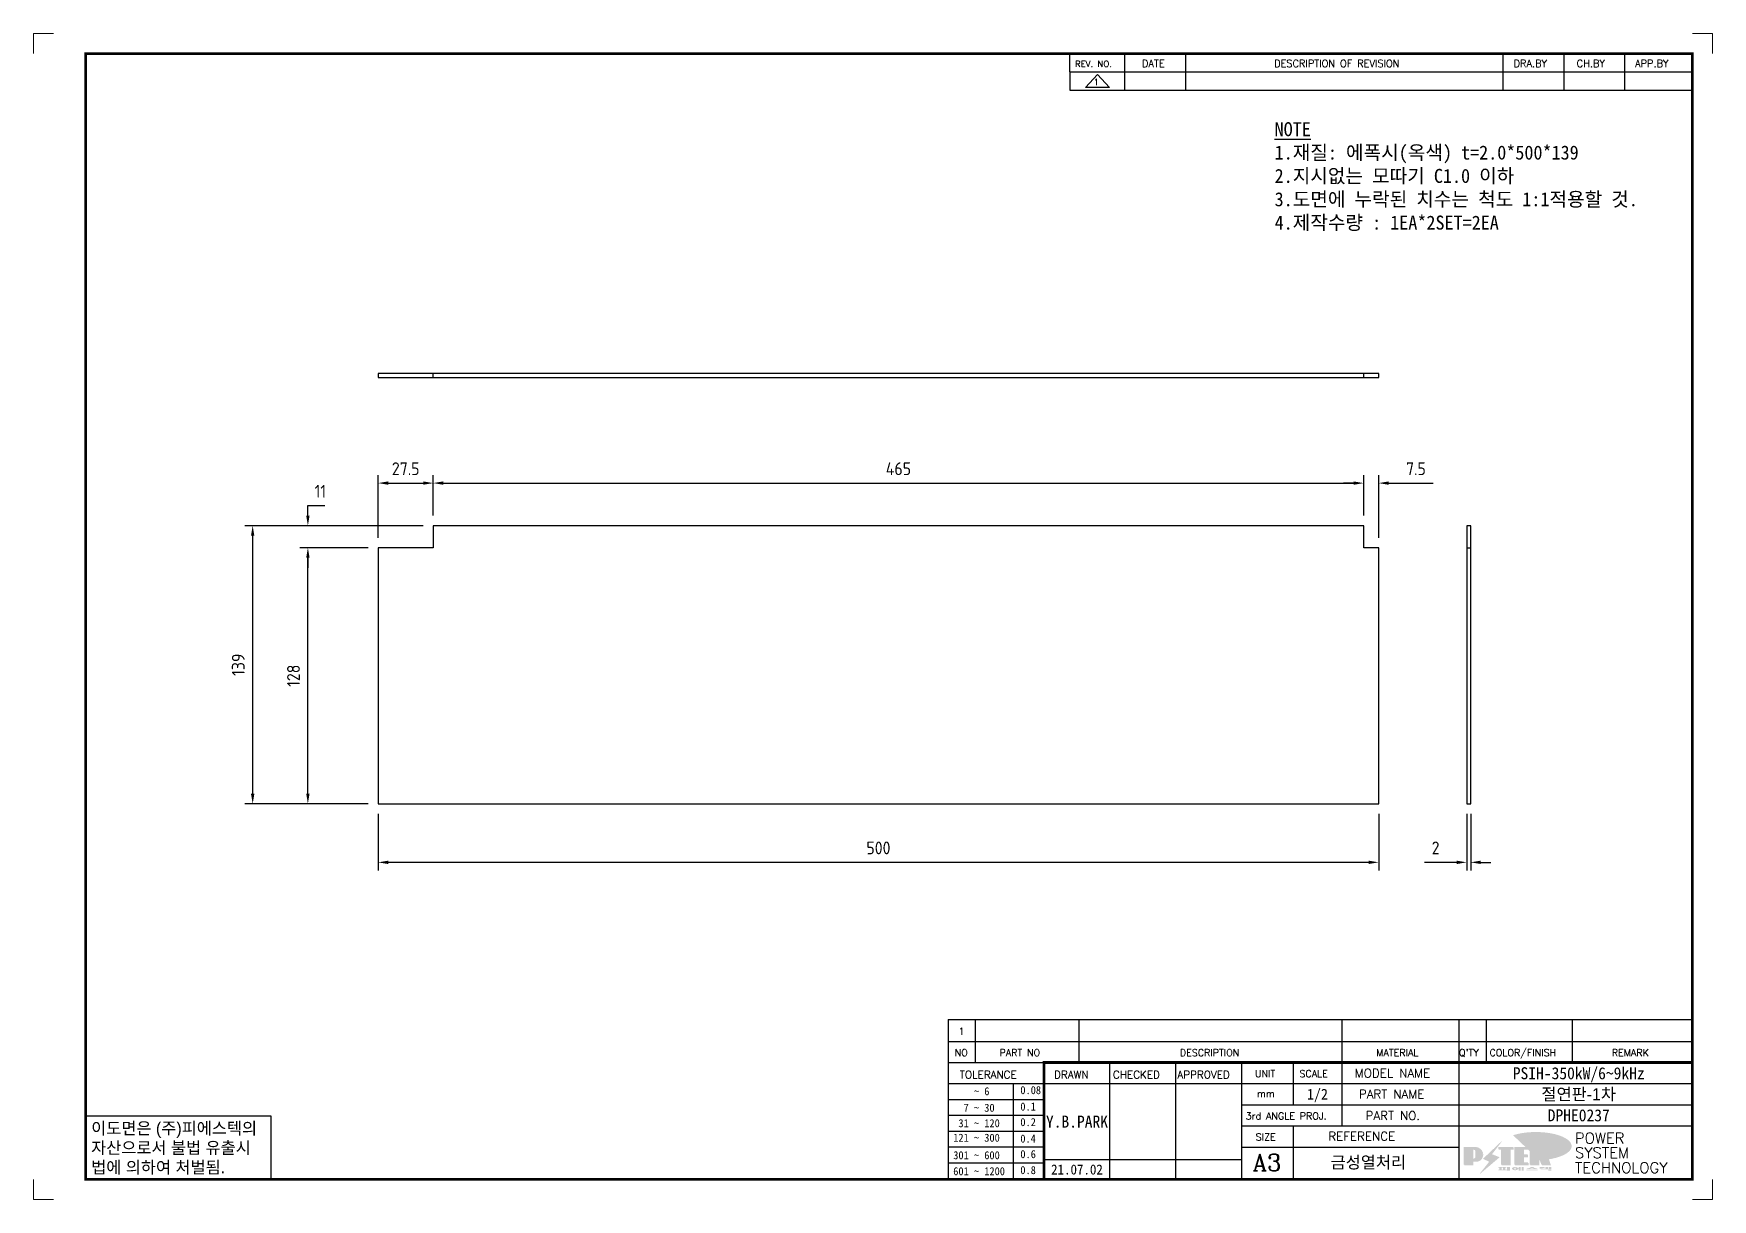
# Model space of a CAD drawing. Header units: millimetres. Extents: x 282 to 14566, y -4134 to 5341.
# Drawn here: x 12844 to 13683, y -365 to 218 of the extents above; entities that cross this region are included whole.
import ezdxf
from ezdxf.enums import TextEntityAlignment as Align

# ---------------------------------------------------------------- set-up
doc = ezdxf.new("R2010")
doc.units = ezdxf.units.MM
doc.layers.add('FORMAT-1', color=7, linetype='Continuous')
doc.layers.add('line', color=3, linetype='Continuous')
doc.styles.add('h1', font='')
doc.styles.add('HAN', font='')
doc.styles.add('RC', font='ROMANC.SHX')
doc.styles.add('ROMANT', font='romant__.ttf')
doc.styles.add('RT', font='ROMANT.SHX', dxfattribs={"oblique": 15})
doc.styles.get("Standard").update_dxf_attribs({"font": 'ISOCP.SHX', "bigfont": 'WHGTXT.SHX'})
doc.styles.get('h1').set_extended_font_data('New Gulim')
doc.styles.get('HAN').set_extended_font_data('GulimChe')
doc.dimstyles.new('PS-2', dxfattribs={"dimscale": 2, "dimtxt": 3.2, "dimasz": 2.5, "dimexe": 2, "dimexo": 2.5, "dimgap": 2, "dimtad": 1, "dimtoh": 1, "dimrnd": 0.05, "dimzin": 12, "dimdsep": 46, "dimtxsty": 'Standard', "dimcen": 0, "dimclrt": 2, "dimazin": 3, "dimtfac": 1, "dimtofl": 0, "dimtmove": 0, "dimatfit": 3, "dimfxl": 0, "dimtolj": 1, "dimtzin": 0, "dimarcsym": 0})

# ---------------------------------------------------------------- blocks, each defined once
blk = doc.blocks.new('t3')
for p, q in [((0, 15.88), (46.25, 15.88)), ((0, 15.88), (0, 0)), ((46.25, 15.88), (46.25, 0)), ((0, 0), (46.25, 0))]:
    blk.add_line(p, q)
at = {"color": 1, "style": 'h1'}
for s, p in [('이도면은 (주)피에스텍의', (1.4, 11.29)), ('자산으로서 불법 유출시', (1.4, 6.41)), ('법에 의하여 처벌됨.', (1.4, 1.52))]:
    blk.add_text(s, height=3, dxfattribs=at).set_placement(p)
blk = doc.blocks.new('new LOGO')
at = {"layer": 'line'}
h = blk.add_hatch(color=1, dxfattribs=at)
h.paths.add_polyline_path([(41.5, 16.4), (54.3, 16.4, 1), (54.3, 82.9), (0, 82.9), (0, -0.1), (41.5, -0.1)])
h.paths.add_polyline_path([(41.5, 27.9), (41.5, 71.9), (43.6, 71.9, -0.414214), (54.6, 60.9), (54.6, 38.9, -0.414214), (43.6, 27.9)], flags=16)
h.paths.add_polyline_path([(214.7, 71.9), (227.5, 71.9), (227.5, 82.9), (159.7, 82.9), (159.7, 71.9), (172.5, 71.9), (172.5, -0.1), (214.7, -0.1)])
h.paths.add_polyline_path([(276, 37.4), (294.8, 37.4), (294.8, 49.1), (276, 49.1), (276, 71.9), (294.8, 71.9), (294.8, 82.9), (234.5, 82.9), (234.5, -0.1), (297, -0.1), (297, 10.9), (276, 10.9)])
h.paths.add_polyline_path([(347.2, 35.2), (359.7, -0.1), (400.5, -0.1), (379.6, 66.8), (399.7, 82.9), (380.6, 82.9), (347.2, 61.6), (347.2, 82.9), (305.5, 82.9), (305.5, -0.1), (347.2, -0.1)])
h = blk.add_hatch(color=250, dxfattribs=at)
h.paths.add_polyline_path([(44.5, 69.4), (46.6, 69.4, -0.129793), (52, 68, 0.221832), (43.6, 71.9), (41.5, 71.9), (41.5, 27.9), (43.6, 27.9, 0.02048), (44.5, 28)], flags=17)
h.paths.add_polyline_path([(44.5, 13.9), (57.3, 13.9, 0.72362), (77.1, 73.9, -0.679777), (54.3, 16.4), (41.5, 16.4), (41.5, -0.1), (3, -0.1), (3, -2.6), (44.5, -2.6)])
h.paths.add_polyline_path([(117.9, 14.2), (71.5, -44.4), (77.1, -39.6), (120.8, 15.6), (92, 28.9), (173.3, 106), (177.5, 111.4), (89.1, 27.6)])
h.paths.add_polyline_path([(162.7, 71.9), (162.7, 69.4), (172.5, 69.4), (172.5, 71.9)], flags=17)
h.paths.add_polyline_path([(217.7, 69.4), (230.5, 69.4), (230.5, 80.4), (227.5, 80.4), (227.5, 71.9), (214.7, 71.9), (214.7, -0.1), (175.5, -0.1), (175.5, -2.6), (217.7, -2.6)])
h.paths.add_polyline_path([(297.8, 46.6), (294.8, 46.6), (294.8, 37.4), (276, 37.4), (276, 10.9), (279, 10.9), (279, 34.9), (297.8, 34.9)])
h.paths.add_polyline_path([(300, 8.4), (297, 8.4), (297, -0.1), (237.5, -0.1), (237.5, -2.6), (300, -2.6)])
h.paths.add_polyline_path([(297.8, 80.4), (294.8, 80.4), (294.8, 71.9), (276, 71.9), (276, 49.1), (279, 49.1), (279, 69.4), (297.8, 69.4)])
h.paths.add_polyline_path([(350.2, 80.4), (347.2, 80.4), (347.2, 61.6), (350.2, 63.5)])
h.paths.add_polyline_path([(350.2, 26.7), (347.2, 35.2), (347.2, -0.1), (308.5, -0.1), (308.5, -2.6), (350.2, -2.6)])
h.paths.add_polyline_path([(402.7, 80.4), (396.5, 80.4), (379.6, 66.8), (400.5, -0.1), (361.8, -0.1), (362.7, -2.6), (403.5, -2.6), (382.6, 64.3)])
blk.add_hatch(color=5, dxfattribs=at).paths.add_polyline_path([(166.3, 35), (131, 49), (180.4, 112.7), (92, 28.9), (120.8, 15.6), (74.4, -43)])
h = blk.add_hatch(color=253, dxfattribs=at)
edge = h.paths.add_edge_path()
edge.add_ellipse((333.9, 86.4), major_axis=(-165.9, 0), ratio=0.39426, start_angle=111.51268, end_angle=334.46902)
edge.add_ellipse((314.1, 81.2), major_axis=(-153.7, 0), ratio=0.40699, start_angle=121.30662, end_angle=327.74369, ccw=False)
edge.add_line((394, 27.8), (394.7, 25.6))
h = blk.add_hatch(color=250, dxfattribs=at)
edge = h.paths.add_edge_path()
edge.add_ellipse((237.8, -17.6), major_axis=(-14.3, 0), ratio=0.526336, start_angle=192.2456, end_angle=269.07481)
edge.add_line((238.1, -10.1), (237.6, -10.1))
edge.add_ellipse((237.8, -17.6), major_axis=(-14.3, 0), ratio=0.526336, start_angle=270.92519, end_angle=449.07481)
edge.add_line((237.6, -25.1), (238.1, -25.1))
edge.add_ellipse((237.8, -17.6), major_axis=(-14.3, 0), ratio=0.526336, start_angle=450.92519, end_angle=527.7544)
edge.add_line((251.7, -19.2), (254.1, -19.2))
edge.add_line((254.1, -19.2), (254.1, -27.1))
edge.add_line((254.1, -27.1), (263.1, -27.1))
edge.add_line((263.1, -27.1), (263.1, -10.1))
edge.add_line((263.1, -10.1), (254.1, -10.1))
edge.add_line((254.1, -10.1), (254.1, -16))
edge.add_line((254.1, -16), (251.7, -16))
h.paths.add_polyline_path([(241, -16.4), (241, -18.7, -1), (234.4, -18.7), (234.4, -16.4, -1)], flags=16)
h.paths.add_polyline_path([(278.2, -10.1), (268.1, -10.1), (268.1, -27.1), (278.2, -27.1)])
h.paths.add_polyline_path([(310.3, -10.1), (310.3, -11.1, -0.157169), (289.3, -17.5), (294, -19.9, 0.128407), (316.3, -15.9, 0.128407), (338.6, -19.9), (343.3, -17.5, -0.157169), (322.2, -11.1), (322.2, -10.1)])
h.paths.add_polyline_path([(342.1, -25.1), (342.1, -22.3), (290.4, -22.3), (290.4, -25.1)])
h.paths.add_polyline_path([(352, -10.1), (352, -16.2, 0.414214), (354, -18.2), (378.7, -18.2), (378.7, -19.6), (390.2, -19.6), (390.2, -10.1), (378.7, -10.1), (378.7, -13.6), (374.7, -13.6), (374.7, -15.1), (378.7, -15.1), (378.7, -16.2), (364.7, -16.2), (364.7, -15.1), (371.2, -15.1), (371.2, -13.6), (364.7, -13.6), (364.7, -12.6), (374.7, -12.6), (374.7, -10.1)])
h.paths.add_polyline_path([(393.8, -10.1), (393.8, -19.6), (405, -19.6), (405, -10.1)])
h.paths.add_polyline_path([(405, -27.1), (405, -20.9), (356.8, -20.9), (356.8, -23), (391.8, -23), (391.8, -27.1)])
h.paths.add_polyline_path([(200.4, -10.1), (200.4, -22.3), (193.2, -22.3), (193.2, -12.6), (196.6, -12.6), (196.6, -10.1), (161, -10.1), (161, -12.6), (164.5, -12.6), (164.5, -22.3), (161, -22.3), (161, -25.1), (200.4, -25.1), (200.4, -27.1), (213.9, -27.1), (213.9, -10.1)])
h.paths.add_polyline_path([(182, -12.6), (175.6, -12.6), (175.6, -22.3), (182, -22.3)], flags=17)
blk = doc.blocks.new('format-3')
at = {"color": 3, "lineweight": 9}
for p, q in [((0, 286.3), (0, 291.3)), ((5, 291.3), (0, 291.3)), ((414.5, 291.3), (419.5, 291.3)), ((419.5, 286.3), (419.5, 291.3)), ((0, 5), (0, 0)), ((419.5, 5), (419.5, 0)), ((5, 0), (0, 0)), ((414.5, 0), (419.5, 0))]:
    blk.add_line(p, q, dxfattribs=at)
at = {"color": 180}
for p, q in [((258.97, 281.75), (258.97, 286.3)), ((272.71, 281.75), (272.71, 286.3)), ((287.94, 281.75), (287.94, 286.3)), ((367.22, 281.75), (367.22, 286.3)), ((382.45, 281.75), (382.45, 286.3)), ((397.61, 281.75), (397.61, 286.3)), ((258.97, 281.75), (414.5, 281.75)), ((228.5, 39.49), (228.5, 5)), ((228.5, 39.49), (414.5, 39.49)), ((235.29, 39.49), (235.29, 34.21)), ((261.24, 34.21), (261.24, 39.49)), ((326.9, 39.49), (326.9, 34.21)), ((356.11, 39.49), (356.11, 34.21)), ((362.93, 39.49), (362.93, 34.21)), ((384.48, 39.49), (384.48, 34.21)), ((228.5, 34.21), (252.48, 34.21)), ((268.96, 5), (268.96, 34.21)), ((285.45, 5), (285.45, 34.21)), ((301.94, 5), (301.94, 34.21)), ((314.72, 34.21), (314.72, 23.65)), ((326.9, 34.21), (326.9, 18.37)), ((356.11, 34.21), (356.11, 5)), ((228.5, 28.93), (252.48, 28.93)), ((244.89, 5.23), (244.89, 28.93)), ((252.48, 28.93), (414.5, 28.93)), ((228.5, 24.98), (252.48, 24.98)), ((228.5, 21.03), (252.48, 21.03)), ((301.94, 23.65), (414.5, 23.65)), ((228.5, 17.08), (252.48, 17.08)), ((301.94, 18.37), (414.5, 18.37)), ((314.72, 18.37), (314.72, 5)), ((228.5, 13.13), (252.48, 13.13)), ((301.94, 13.09), (356.11, 13.09)), ((228.5, 9.18), (252.48, 9.18)), ((252.48, 9.95), (301.94, 9.95))]:
    blk.add_line(p, q, dxfattribs=at)
at = {"const_width": 0.7}
blk.add_lwpolyline([(252.48, 5), (252.48, 34.21), (414.5, 34.21)], dxfattribs=at)
at = {"layer": 'FORMAT-1', "const_width": 0.7}
blk.add_lwpolyline([(13, 5), (13, 286.3), (414.5, 286.3), (414.5, 5)], close=True, dxfattribs=at)
blk.add_blockref('t3', (13, 5))
at = {"xscale": 0.05400000000000027, "yscale": 0.05400000000000027, "zscale": 0.05400000000000027}
blk.add_blockref('new LOGO', (357.35, 8.65), dxfattribs=at)
at = {"color": 2}
for s, height, style, p in [('REV. NO.', 1.56, 'RC', (260.23, 282.95)), ('DATE', 1.788, 'RC', (276.95, 282.94)), ('DESCRIPTION OF REVISION', 1.7875, 'RC', (309.98, 282.94)), ('DRA.BY', 1.788, 'RC', (369.83, 282.94)), ('CH.BY', 1.788, 'RC', (385.59, 282.94)), ('APP.BY', 1.788, 'RC', (400.18, 282.94)), ('COLOR/FINISH', 1.7424, 'RC', (363.8, 35.83)), ('NO', 1.742, 'RC', (230.16, 35.83)), ('PART NO', 1.742, 'RC', (241.36, 35.83)), ('DESCRIPTION', 1.7424, 'RC', (286.43, 35.83)), ('MATERIAL', 1.742, 'RC', (335.52, 35.83)), ("Q'TY", 1.742, 'RC', (356.17, 35.83)), ('REMARK', 1.742, 'RC', (394.37, 35.83)), (' TOLERANCE', 1.9, 'RC', (230.11, 30.22)), ('DRAWN', 1.9, 'RC', (255, 30.22)), ('CHECKED', 1.9, 'RC', (269.71, 30.22)), ('APPROVED', 1.9, 'RC', (285.8, 30.22)), ('UNIT', 1.742, 'RC', (305.19, 30.55)), ('SCALE', 1.742, 'RC', (316.32, 30.55)), ('MODEL NAME', 2.178, 'RC', (330.12, 30.46)), ('    ~ 6', 2, 'HAN', (229.8, 26.03)), ('0.08', 2, 'HAN', (246.57, 26.31)), ('mm', 1.742, 'RC', (305.67, 25.56)), ('PART NAME', 2.178, 'RC', (331.17, 25.24)), ('  7 ~ 30', 2, 'HAN', (229.8, 21.91)), ('0.1', 2, 'HAN', (246.57, 22.2)), ('3rd ANGLE PROJ.', 1.7424, 'RC', (302.87, 19.97)), ('PART NO.', 2.178, 'RC', (332.84, 19.85)), (' 31 ~ 120', 2, 'HAN', (229.8, 18.04)), ('0.2', 2, 'HAN', (246.57, 18.32)), ('REFERENCE', 2.178, 'RC', (323.52, 14.69)), ('121 ~ 300', 2, 'HAN', (229.8, 14.42)), ('0.4', 2, 'HAN', (246.57, 14.2)), ('SIZE', 1.742, 'RC', (305.39, 14.71)), ('301 ~ 600', 2, 'HAN', (229.8, 10.04)), ('0.6', 2, 'HAN', (246.57, 10.32)), ('601 ~ 1200', 2, 'HAN', (229.8, 6.05)), ('0.8', 2, 'HAN', (246.57, 6.33))]:
    blk.add_text(s, height=height, dxfattribs=dict(at, style=style)).set_placement(p)
at = {"style": 'ROMANT'}
for s, p in [('POWER', (385.15, 13.96)), ('SYSTEM', (385.15, 10.31)), ('TECHNOLOGY', (385.15, 6.56))]:
    blk.add_text(s, height=2.7, dxfattribs=at).set_placement(p)
at = {"color": 2, "lineweight": 25, "style": 'RC'}
blk.add_text('A3', height=4.182, dxfattribs=at).set_placement((304.61, 7.14))
at = {"style": 'HAN'}
for tag, height, p in [('MODEL-NAME', 3, (386.1, 31.53)), ('SCALE', 2.7, (320.81, 26.29)), ('PART-NAME', 3, (386.1, 26.29)), ('CH-BY', 3, (277.21, 19.44)), ('PART-NO', 3, (386.1, 21.01)), ('DRA-BY', 3, (260.72, 19.44)), ('APP-BY', 3, (293.7, 19.44)), ('DRA-DATE', 2.5, (260.72, 7.47)), ('CH-DATE', 2.5, (277.21, 7.47)), ('APP-DATE', 2.5, (293.7, 7.47)), ('관련업체', 3, (333.52, 9.26))]:
    blk.add_attdef(tag, text='', height=height, dxfattribs=at).set_placement(p, align=Align.MIDDLE_CENTER)
blk = doc.blocks.new('no3')
at = {"color": 180}
for p, q in [((0, 5.5), (0, 0)), ((0, 5.5), (186, 5.5)), ((6.79, 5.5), (6.79, 0)), ((32.74, 0.11), (32.74, 5.5)), ((98.4, 5.5), (98.4, 0)), ((127.61, 5.5), (127.61, 0)), ((134.43, 5.5), (134.43, 0)), ((155.98, 5.5), (155.98, 0))]:
    blk.add_line(p, q, dxfattribs=at)
at = {"color": 2, "style": 'HAN'}
for tag, p in [('PART-NO', (19.76, 2.75)), ('MATERIAL', (111.38, 2.75)), ("Q'TY", (131.02, 2.75)), ('COLOR/FINISH', (145.2, 2.75)), ('REMARK', (170.76, 2.75))]:
    blk.add_attdef(tag, text='', height=2.9, dxfattribs=at).set_placement(p, align=Align.MIDDLE_CENTER)
blk.add_attdef('DESCRIPTION', text='', height=2.9, dxfattribs=at).set_placement((34.51, 2.75), align=Align.MIDDLE_LEFT)
at = {"color": 2, "style": 'RT', "oblique": 15}
blk.add_attdef('NO', text='', height=1.74, dxfattribs=at).set_placement((3.38, 2.51), align=Align.MIDDLE_CENTER)
blk = doc.blocks.new('re3')
at = {"color": 180}
for p, q in [((0, 0), (0, -4.55)), ((6.87, -0.64), (3.86, -3.91)), ((9.88, -3.91), (3.86, -3.91)), ((6.87, -0.64), (9.88, -3.91)), ((13.74, -4.55), (13.74, 0)), ((28.97, -4.55), (28.97, 0)), ((108.25, -4.55), (108.25, 0)), ((123.49, -4.55), (123.49, 0)), ((138.64, -4.55), (138.64, 0)), ((0, -4.55), (155.53, -4.55))]:
    blk.add_line(p, q, dxfattribs=at)
at = {"color": 2, "style": 'RC', "oblique": 15}
blk.add_attdef('REV.NO', text='', height=1.56, dxfattribs=at).set_placement((6.59, -2.56), align=Align.MIDDLE_CENTER)
blk.add_attdef('-1', text='', height=1.56, dxfattribs=at).set_placement((9.37, -1.66), align=Align.MIDDLE_LEFT)
at = {"color": 2, "style": 'HAN'}
for tag, p in [('REV.-DATE', (21.36, -2.28)), ('DRA.BY', (115.87, -2.28)), ('CH.BY', (131.07, -2.28)), ('APP.BY', (147.09, -2.28))]:
    blk.add_attdef(tag, text='', height=2.5, dxfattribs=at).set_placement(p, align=Align.MIDDLE_CENTER)
blk.add_attdef('DESCRIPTION-OF-REVISION', text='', height=2.5, dxfattribs=at).set_placement((31.61, -2.28), align=Align.MIDDLE_LEFT)
blk = doc.blocks.new('*D1629')
at = {"color": 0, "lineweight": -2}
for p, q in [((13015.99, -172.09), (13015.99, -200.33)), ((13515.99, -172.09), (13515.99, -200.33)), ((13510.99, -196.33), (13020.99, -196.33))]:
    blk.add_line(p, q, dxfattribs=at)
at = {"color": 0}
for points in [[(13020.99, -195.5), (13020.99, -197.17), (13015.99, -196.33)], [(13510.99, -195.5), (13510.99, -197.17), (13515.99, -196.33)]]:
    blk.add_solid(points, dxfattribs=at)
at = {"layer": 'DEFPOINTS', "color": 0}
for p in [(13015.99, -167.09), (13515.99, -167.09), (13015.99, -196.33)]:
    blk.add_point(p, dxfattribs=at)
at = {"color": 2, "insert": (13265.99, -189.13), "char_height": 6.4, "attachment_point": 5}
blk.add_mtext('\\A1;500', dxfattribs=at)
blk = doc.blocks.new('*D1630')
at = {"color": 0, "lineweight": -2}
for p, q in [((13010.99, -39.09), (12976.86, -39.09)), ((12980.86, -162.09), (12980.86, -44.09)), ((13010.99, -167.09), (12976.86, -167.09))]:
    blk.add_line(p, q, dxfattribs=at)
at = {"color": 0}
for points in [[(12980.03, -44.09), (12981.69, -44.09), (12980.86, -39.09)], [(12980.03, -162.09), (12981.69, -162.09), (12980.86, -167.09)]]:
    blk.add_solid(points, dxfattribs=at)
at = {"layer": 'DEFPOINTS', "color": 0}
for p in [(12980.86, -39.09), (13015.99, -39.09), (13015.99, -167.09)]:
    blk.add_point(p, dxfattribs=at)
at = {"color": 2, "insert": (12973.66, -103.09), "char_height": 6.4, "attachment_point": 5, "rotation": 90}
blk.add_mtext('\\A1;128', dxfattribs=at)
blk = doc.blocks.new('*D1631')
at = {"color": 0, "lineweight": -2}
for p, q in [((13038.49, -28.09), (12949.27, -28.09)), ((12953.27, -162.09), (12953.27, -33.09)), ((13010.99, -167.09), (12949.27, -167.09))]:
    blk.add_line(p, q, dxfattribs=at)
at = {"color": 0}
for points in [[(12952.43, -33.09), (12954.1, -33.09), (12953.27, -28.09)], [(12952.43, -162.09), (12954.1, -162.09), (12953.27, -167.09)]]:
    blk.add_solid(points, dxfattribs=at)
at = {"layer": 'DEFPOINTS', "color": 0}
for p in [(12953.27, -28.09), (13043.49, -28.09), (13015.99, -167.09)]:
    blk.add_point(p, dxfattribs=at)
at = {"color": 2, "insert": (12946.07, -97.59), "char_height": 6.4, "attachment_point": 5, "rotation": 90}
blk.add_mtext('\\A1;139', dxfattribs=at)
blk = doc.blocks.new('*D1632')
at = {"color": 0, "lineweight": -2}
for p, q in [((13015.99, -34.09), (13015.99, -2.82)), ((13020.99, -6.82), (13038.49, -6.82)), ((13043.49, -23.09), (13043.49, -2.82))]:
    blk.add_line(p, q, dxfattribs=at)
at = {"color": 0}
for points in [[(13020.99, -5.98), (13020.99, -7.65), (13015.99, -6.82)], [(13038.49, -5.98), (13038.49, -7.65), (13043.49, -6.82)]]:
    blk.add_solid(points, dxfattribs=at)
at = {"layer": 'DEFPOINTS', "color": 0}
for p in [(13043.49, -6.82), (13043.49, -28.09), (13015.99, -39.09)]:
    blk.add_point(p, dxfattribs=at)
at = {"color": 2, "insert": (13029.74, 0.38), "char_height": 6.4, "attachment_point": 5}
blk.add_mtext('\\A1;27.5', dxfattribs=at)
blk = doc.blocks.new('*D1633')
at = {"color": 0, "lineweight": -2}
for p, q in [((13043.49, -23.09), (13043.49, -2.82)), ((13048.49, -6.82), (13503.49, -6.82)), ((13508.49, -23.09), (13508.49, -2.82))]:
    blk.add_line(p, q, dxfattribs=at)
at = {"color": 0}
for points in [[(13048.49, -5.98), (13048.49, -7.65), (13043.49, -6.82)], [(13503.49, -5.98), (13503.49, -7.65), (13508.49, -6.82)]]:
    blk.add_solid(points, dxfattribs=at)
at = {"layer": 'DEFPOINTS', "color": 0}
for p in [(13508.49, -6.82), (13043.49, -28.09), (13508.49, -28.09)]:
    blk.add_point(p, dxfattribs=at)
at = {"color": 2, "insert": (13275.99, 0.38), "char_height": 6.4, "attachment_point": 5}
blk.add_mtext('\\A1;465', dxfattribs=at)
blk = doc.blocks.new('*D1634')
at = {"color": 0, "lineweight": -2}
for p, q in [((13503.49, -6.82), (13498.49, -6.82)), ((13508.49, -23.09), (13508.49, -2.82)), ((13515.99, -34.09), (13515.99, -2.82)), ((13520.99, -6.82), (13543.21, -6.82))]:
    blk.add_line(p, q, dxfattribs=at)
at = {"color": 0}
for points in [[(13503.49, -5.98), (13503.49, -7.65), (13508.49, -6.82)], [(13520.99, -5.98), (13520.99, -7.65), (13515.99, -6.82)]]:
    blk.add_solid(points, dxfattribs=at)
at = {"layer": 'DEFPOINTS', "color": 0}
for p in [(13515.99, -6.82), (13508.49, -28.09), (13515.99, -39.09)]:
    blk.add_point(p, dxfattribs=at)
at = {"color": 2, "insert": (13534.6, 0.38), "char_height": 6.4, "attachment_point": 5}
blk.add_mtext('\\A1;7.5', dxfattribs=at)
blk = doc.blocks.new('*D1635')
at = {"color": 0, "lineweight": -2}
for p, q in [((12980.86, -23.09), (12980.86, -18.09)), ((12980.86, -18.09), (12989.34, -18.09)), ((13038.49, -28.09), (12976.86, -28.09)), ((13010.99, -39.09), (12976.86, -39.09)), ((12980.86, -44.09), (12980.86, -49.09))]:
    blk.add_line(p, q, dxfattribs=at)
at = {"color": 0}
for points in [[(12980.03, -23.09), (12981.69, -23.09), (12980.86, -28.09)], [(12980.03, -44.09), (12981.69, -44.09), (12980.86, -39.09)]]:
    blk.add_solid(points, dxfattribs=at)
at = {"layer": 'DEFPOINTS', "color": 0}
for p in [(12980.86, -28.09), (13043.49, -28.09), (13015.99, -39.09)]:
    blk.add_point(p, dxfattribs=at)
at = {"color": 2, "insert": (12987.1, -10.89), "char_height": 6.4, "attachment_point": 5}
blk.add_mtext('\\A1;11', dxfattribs=at)
blk = doc.blocks.new('*D1636')
at = {"color": 0, "lineweight": -2}
for p, q in [((13560.01, -172.09), (13560.01, -200.33)), ((13562.01, -172.09), (13562.01, -200.33)), ((13555.01, -196.33), (13538.9, -196.33)), ((13567.01, -196.33), (13572.01, -196.33))]:
    blk.add_line(p, q, dxfattribs=at)
at = {"color": 0}
for points in [[(13555.01, -195.5), (13555.01, -197.17), (13560.01, -196.33)], [(13567.01, -195.5), (13567.01, -197.17), (13562.01, -196.33)]]:
    blk.add_solid(points, dxfattribs=at)
at = {"layer": 'DEFPOINTS', "color": 0}
for p in [(13560.01, -167.09), (13562.01, -167.09), (13560.01, -196.33)]:
    blk.add_point(p, dxfattribs=at)
at = {"color": 2, "insert": (13544.45, -189.13), "char_height": 6.4, "attachment_point": 5}
blk.add_mtext('\\A1;2', dxfattribs=at)

msp = doc.modelspace()

# ---------------------------------------------------------------- linework, layer by layer
at = {"color": 2}
for p, q in [((13043.49, 45.887), (13043.49, 47.887)), ((13508.49, 45.887), (13508.49, 47.887)), ((13560.006, -39.089), (13562.006, -39.089))]:
    msp.add_line(p, q, dxfattribs=at)
for points in [[(13015.99, 45.887), (13515.99, 45.887), (13515.99, 47.887), (13015.99, 47.887)], [(13043.49, -39.089), (13015.99, -39.089), (13015.99, -167.089), (13515.99, -167.089), (13515.99, -39.089), (13508.49, -39.089), (13508.49, -28.089), (13043.49, -28.089)], [(13560.006, -167.089), (13562.006, -167.089), (13562.006, -28.089), (13560.006, -28.089)]]:
    msp.add_lwpolyline(points, close=True, dxfattribs=at)

# ---------------------------------------------------------------- block references
ref = msp.add_blockref('format-3', (12843.775, -364.78), dxfattribs=dict(xscale=2, yscale=2, zscale=2))
ref.add_attrib('DRA-DATE', '21.07.02', dxfattribs={"height": 5, "style": 'HAN'}).set_placement((13365.215, -349.83), align=Align.MIDDLE_CENTER)
ref.add_attrib('DRA-BY', 'Y.B.PARK', dxfattribs={"height": 6, "style": 'HAN'}).set_placement((13365.215, -325.896), align=Align.MIDDLE_CENTER)
ref.add_attrib('MODEL-NAME', 'PSIH-350kW/6~9kHz', dxfattribs={"height": 6, "style": 'HAN'}).set_placement((13615.966, -301.73), align=Align.MIDDLE_CENTER)
ref.add_attrib('PART-NAME', '절연판-1차', dxfattribs={"height": 6, "style": 'h1'}).set_placement((13615.966, -312.192), align=Align.MIDDLE_CENTER)
ref.add_attrib('PART-NO', 'DPHE0237', dxfattribs={"height": 6, "style": 'HAN'}).set_placement((13615.966, -322.752), align=Align.MIDDLE_CENTER)
ref.add_attrib('SCALE', '1/2', dxfattribs={"height": 5.4, "style": 'HAN'}).set_placement((13485.392, -312.192), align=Align.MIDDLE_CENTER)
ref.add_attrib('관련업체', '금성열처리', dxfattribs={"height": 6, "style": 'h1'}).set_placement((13510.822, -346.255), align=Align.MIDDLE_CENTER)
ref = msp.add_blockref('re3', (13361.707, 198.72), dxfattribs=dict(xscale=2, yscale=2, zscale=2))
ref.add_attrib('REV.NO', '1', dxfattribs={"color": 2, "height": 3.12, "style": 'RC'}).set_placement((13374.884, 193.605), align=Align.MIDDLE_CENTER)
ref = msp.add_blockref('no3', (13300.775, -285.792), dxfattribs=dict(xscale=2, yscale=2, zscale=2))
ref.add_attrib('NO', '1', dxfattribs={"color": 2, "height": 3.48, "style": 'RT'}).set_placement((13307.544, -280.778), align=Align.MIDDLE_CENTER)

# ---------------------------------------------------------------- texts
at = {"color": 2, "insert": (13463.987, 173.537), "char_height": 7, "attachment_point": 1, "style": 'HAN'}
msp.add_mtext_dynamic_manual_height_columns('{\\LNOTE\\P}1.재질: 에폭시(옥색) t=2.0*500*139\\P2.지시없는 모따기 C1.0 이하\\P3.도면에 누락된 치수는 척도 1:1적용할 것.\\P{\\C1;4.제작수량 : 1EA*2SET=2EA}', width=557.97864, gutter_width=769.295, heights=[0], dxfattribs=at)

# ---------------------------------------------------------------- dimensions: what is measured, and where the dimension line sits
for base, p1, p2, picture, middle in [((13043.49, -6.818), (13015.99, -39.089), (13043.49, -28.089), '*D1632', (13029.74, 0.382)), ((13508.49, -6.818), (13043.49, -28.089), (13508.49, -28.089), '*D1633', (13275.99, 0.382)), ((13515.99, -6.818), (13508.49, -28.089), (13515.99, -39.089), '*D1634', (13534.602, 0.382)), ((13015.99, -196.334), (13515.99, -167.089), (13015.99, -167.089), '*D1629', (13265.99, -189.134)), ((13560.006, -196.334), (13562.006, -167.089), (13560.006, -167.089), '*D1636', (13544.453, -189.133))]:
    dim = msp.add_linear_dim(base=base, p1=p1, p2=p2, dimstyle='PS-2')
    dim.commit()
    dim.dimension.update_dxf_attribs({"geometry": picture, "text_midpoint": middle})
for base, p1, p2, picture, middle in [((12980.86, -28.089), (13015.99, -39.089), (13043.49, -28.089), '*D1635', (12987.1, -10.889)), ((12953.265, -28.089), (13015.99, -167.089), (13043.49, -28.089), '*D1631', (12946.065, -97.589)), ((12980.86, -39.089), (13015.99, -167.089), (13015.99, -39.089), '*D1630', (12973.66, -103.089))]:
    dim = msp.add_linear_dim(base=base, p1=p1, p2=p2, angle=90, dimstyle='PS-2')
    dim.commit()
    dim.dimension.update_dxf_attribs({"geometry": picture, "text_midpoint": middle})

doc.saveas('drawing.dxf')
